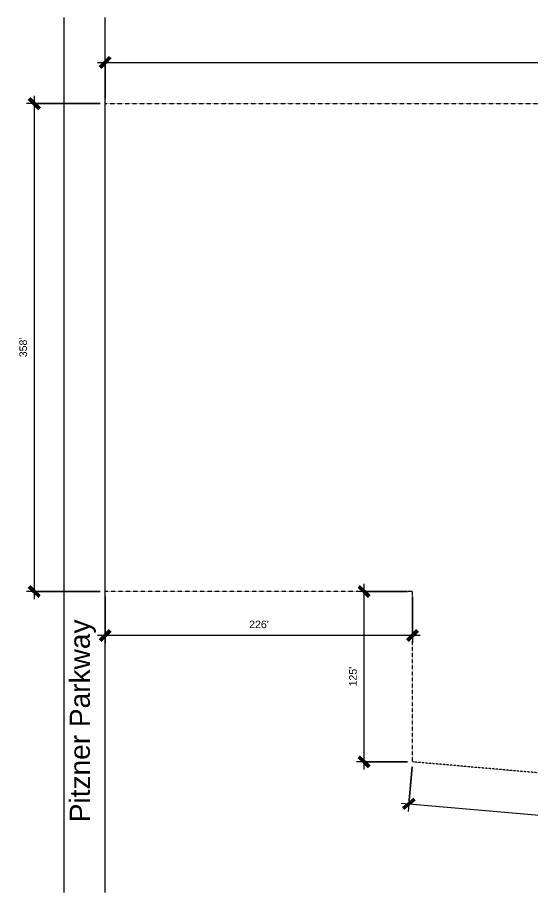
# Model space of a CAD drawing. Header units: inches. Extents: x -7427 to 42674, y -36022 to 16764.
# Drawn here: x 32296 to 36813, y -26422 to -18712 of the extents above; entities that cross this region are included whole.
import ezdxf

# ---------------------------------------------------------------- set-up
doc = ezdxf.new("R2010")
doc.units = ezdxf.units.IN
doc.header["$MEASUREMENT"] = 0
doc.linetypes.add('Hidden 1_8_', pattern=[0.1875, 0.125, -0.0625])
for name, color, linetype, lineweight in [('A-ANNO-DIMS', 211, 'Continuous', 9), ('A-ANNO-DIMS-720', 211, 'Continuous', 9), ('A-DETL-HDLN', 90, 'Hidden 1_8_', 9), ('A-DETL-MEDM', 33, 'Continuous', 9), ('G-ANNO-TEXT', 231, 'Continuous', 9)]:
    doc.layers.add(name, color=color, linetype=linetype, lineweight=lineweight)
doc.styles.add('Arial_2', font='arial.ttf', dxfattribs={"height": 66.388473})
doc.styles.add('Arial_3', font='arial.ttf', dxfattribs={"height": 177.035928})
doc.dimstyles.new('Linear_-_3_32__Arial', dxfattribs={"dimscale": 12, "dimtxt": 67.5, "dimasz": 7.5, "dimexe": 5.625, "dimexo": 3.75, "dimgap": 3.75, "dimtad": 1, "dimdec": 0, "dimrnd": 12, "dimzin": 1, "dimdsep": 46, "dimlunit": 4, "dimtxsty": 'Arial_2', "dimblk1": 'OBLIQUE', "dimblk2": 'OBLIQUE', "dimsah": 1, "dimcen": 0.09, "dimdle": 5.625, "dimazin": 0, "dimtfac": 1, "dimtdec": 4, "dimtix": 1, "dimtmove": 0, "dimatfit": 3, "dimfxl": 0, "dimtvp": 1, "dimfrac": 2, "dimtolj": 1, "dimtzin": 0, "dimarcsym": 0})

# ---------------------------------------------------------------- blocks, each defined once
blk = doc.blocks.new('DIMBLOCK33-Level 1')
at = {"layer": 'A-ANNO-DIMS-720'}
for p, q in [((35770.5, -25315.6), (35736.2, -25706.8)), ((35742.1, -25639.5), (35770.5, -25315.6)), ((35674.9, -25633.7), (41081.1, -26106.6)), ((41042.2, -25776.8), (41008, -26168)), ((41013.8, -26100.8), (41042.2, -25776.8))]:
    blk.add_line(p, q, dxfattribs=at)
at = {"layer": 'A-ANNO-DIMS-720', "lineweight": 50}
for p, q in [((35742.1, -25639.5), (35693.4, -25680.5)), ((35742.1, -25639.5), (35790.9, -25598.6)), ((41013.8, -26100.8), (41062.6, -26059.9)), ((41013.8, -26100.8), (40965.1, -26141.7))]:
    blk.add_line(p, q, dxfattribs=at)
at = {"layer": 'A-ANNO-DIMS-720', "color": 0, "insert": (38304.6, -25732.1), "char_height": 66.39, "width": 204.369, "attachment_point": 1, "rotation": 355, "line_spacing_factor": 0.938532, "style": 'Arial_2', "bg_fill": 3, "box_fill_scale": 1.25, "bg_fill_color": 0, "bg_fill_transparency": 0}
blk.add_mtext("441'", dxfattribs=at)
blk = doc.blocks.new('_Oblique')
at = {"color": 0, "linetype": 'ByBlock', "lineweight": -2}
blk.add_line((-0.5, -0.5), (0.5, 0.5), dxfattribs=at)
blk = doc.blocks.new('DIMBLOCK34-Level 1')
at = {"layer": 'A-ANNO-DIMS-720', "lineweight": 50}
for p, q in [((35347.6, -23769.7), (35302.6, -23724.7)), ((35347.6, -23769.7), (35392.6, -23814.7)), ((35347.6, -25270.7), (35302.6, -25225.7)), ((35347.6, -25270.7), (35392.6, -25315.7))]:
    blk.add_line(p, q, dxfattribs=at)
at = {"layer": 'A-ANNO-DIMS-720'}
for p, q in [((35347.6, -25338.2), (35347.6, -23702.2)), ((35729.4, -23769.7), (35280.1, -23769.7)), ((35347.6, -23769.7), (35729.4, -23769.7)), ((35729.4, -25270.7), (35280.1, -25270.7)), ((35347.6, -25270.7), (35729.4, -25270.7))]:
    blk.add_line(p, q, dxfattribs=at)
at = {"layer": 'A-ANNO-DIMS-720', "color": 0, "insert": (35216.4, -24605.4), "char_height": 66.39, "width": 204.369, "attachment_point": 1, "rotation": 90, "line_spacing_factor": 0.938532, "style": 'Arial_2', "bg_fill": 3, "box_fill_scale": 1.25, "bg_fill_color": 0, "bg_fill_transparency": 0}
blk.add_mtext("125'", dxfattribs=at)
blk = doc.blocks.new('DIMBLOCK67-Level 1')
at = {"layer": 'A-ANNO-DIMS-720'}
for p, q in [((33068.4, -23814.7), (33068.4, -24224.7)), ((33068.4, -24157.2), (33068.4, -23814.7)), ((35774.4, -23814.7), (35774.4, -24224.7)), ((35774.4, -24157.2), (35774.4, -23814.7)), ((35841.9, -24157.2), (33000.9, -24157.2))]:
    blk.add_line(p, q, dxfattribs=at)
at = {"layer": 'A-ANNO-DIMS-720', "lineweight": 50}
for p, q in [((33068.4, -24157.2), (33113.4, -24112.2)), ((35774.4, -24157.2), (35819.4, -24112.2)), ((33068.4, -24157.2), (33023.4, -24202.2)), ((35774.4, -24157.2), (35729.4, -24202.2))]:
    blk.add_line(p, q, dxfattribs=at)
at = {"layer": 'A-ANNO-DIMS-720', "color": 0, "insert": (34336.2, -24026.1), "char_height": 66.39, "width": 204.369, "attachment_point": 1, "line_spacing_factor": 0.938532, "style": 'Arial_2', "bg_fill": 3, "box_fill_scale": 1.25, "bg_fill_color": 0, "bg_fill_transparency": 0}
blk.add_mtext("226'", dxfattribs=at)
blk = doc.blocks.new('DIMBLOCK68-Level 1')
at = {"layer": 'A-ANNO-DIMS-720'}
for p, q in [((33068.4, -19425.1), (33068.4, -19039.9)), ((41046.1, -19425.1), (41046.1, -19039.9)), ((33000.9, -19107.4), (41113.6, -19107.4)), ((33068.4, -19107.4), (33068.4, -19425.1)), ((41046.1, -19107.4), (41046.1, -19425.1))]:
    blk.add_line(p, q, dxfattribs=at)
at = {"layer": 'A-ANNO-DIMS-720', "lineweight": 50}
for p, q in [((33068.4, -19107.4), (33023.4, -19152.4)), ((33068.4, -19107.4), (33113.4, -19062.4)), ((41046.1, -19107.4), (41001.1, -19152.4)), ((41046.1, -19107.4), (41091.1, -19062.4))]:
    blk.add_line(p, q, dxfattribs=at)
at = {"layer": 'A-ANNO-DIMS-720', "color": 0, "insert": (36972.1, -18976.3), "char_height": 66.39, "width": 204.369, "attachment_point": 1, "line_spacing_factor": 0.938532, "style": 'Arial_2', "bg_fill": 3, "box_fill_scale": 1.25, "bg_fill_color": 0, "bg_fill_transparency": 0}
blk.add_mtext("665'", dxfattribs=at)
blk = doc.blocks.new('DIMBLOCK69-Level 1')
at = {"layer": 'A-ANNO-DIMS-720', "lineweight": 50}
for p, q in [((32444, -19470.1), (32399, -19425.1)), ((32444, -19470.1), (32489, -19515.1)), ((32444, -23769.7), (32399, -23724.7)), ((32444, -23769.7), (32489, -23814.7))]:
    blk.add_line(p, q, dxfattribs=at)
at = {"layer": 'A-ANNO-DIMS-720'}
for p, q in [((32444, -19402.6), (32444, -23837.2)), ((33023.4, -19470.1), (32376.5, -19470.1)), ((32444, -19470.1), (33023.4, -19470.1)), ((33023.4, -23769.7), (32376.5, -23769.7)), ((32444, -23769.7), (33023.4, -23769.7))]:
    blk.add_line(p, q, dxfattribs=at)
at = {"layer": 'A-ANNO-DIMS-720', "color": 0, "insert": (32312.9, -21705), "char_height": 66.39, "width": 204.369, "attachment_point": 1, "rotation": 90, "line_spacing_factor": 0.938532, "style": 'Arial_2', "bg_fill": 3, "box_fill_scale": 1.25, "bg_fill_color": 0, "bg_fill_transparency": 0}
blk.add_mtext("358'", dxfattribs=at)

msp = doc.modelspace()

# ---------------------------------------------------------------- linework, layer by layer
at = {"layer": 'A-DETL-HDLN'}
for p, q in [((33068.4, -19470.1), (41046.1, -19470.1)), ((35774.4, -23769.7), (33068.4, -23769.7)), ((35774.4, -25270.7), (35774.4, -23769.7)), ((41046.1, -25732), (35774.4, -25270.7))]:
    msp.add_line(p, q, dxfattribs=at)
at = {"layer": 'A-DETL-MEDM'}
for p, q in [((32708.4, -26421.8), (32708.4, -18711.6)), ((33068.4, -26421.8), (33068.4, -18711.6))]:
    msp.add_line(p, q, dxfattribs=at)

# ---------------------------------------------------------------- next in the draw order: texts
at = {"layer": 'G-ANNO-TEXT', "color": 7, "insert": (32756.3, -25802.7), "char_height": 177.036, "width": 2112.48, "attachment_point": 1, "rotation": 90, "line_spacing_factor": 0.938532, "style": 'Arial_3', "bg_fill": 3, "box_fill_scale": 1.25, "bg_fill_color": 0, "bg_fill_transparency": 0}
msp.add_mtext('Pitzner Parkway\\P', dxfattribs=at)

# ---------------------------------------------------------------- next in the draw order: dimensions: what is measured, and where the dimension line sits
at = {"layer": 'A-ANNO-DIMS'}
dim = msp.add_linear_dim(base=(41046.1, -19107.4), p1=(33068.4, -19470.1), p2=(41046.1, -19470.1), dimstyle='Linear_-_3_32__Arial', override={"dimpost": '<>', "dimfxl": 7977.725351}, dxfattribs=at)
dim.commit()
dim.dimension.update_dxf_attribs({"geometry": 'DIMBLOCK68-Level 1', "text_midpoint": (37057.3, -19028.6)})
dim = msp.add_linear_dim(base=(41013.8, -26100.8), p1=(35774.4, -25270.7), p2=(41046.1, -25732), angle=355, dimstyle='Linear_-_3_32__Arial', override={"dimpost": '<>', "dimfxl": 5291.862486}, dxfattribs=at)
dim.commit()
dim.dimension.update_dxf_attribs({"geometry": 'DIMBLOCK33-Level 1', "text_midpoint": (38384.9, -25791.6)})

# ---------------------------------------------------------------- next in the draw order: dimensions: what is measured, and where the dimension line sits
dim = msp.add_linear_dim(base=(35347.6, -23769.7), p1=(35774.4, -25270.7), p2=(35774.4, -23769.7), angle=90, dimstyle='Linear_-_3_32__Arial', override={"dimpost": '<>', "dimfxl": 1501.049864}, dxfattribs=at)
dim.commit()
dim.dimension.update_dxf_attribs({"geometry": 'DIMBLOCK34-Level 1', "text_midpoint": (35268.7, -24520.2)})

# ---------------------------------------------------------------- next in the draw order: dimensions: what is measured, and where the dimension line sits
dim = msp.add_linear_dim(base=(33068.4, -24157.2), p1=(35774.4, -23769.7), p2=(33068.4, -23769.7), dimstyle='Linear_-_3_32__Arial', override={"dimpost": '<>', "dimfxl": 2706}, dxfattribs=at)
dim.commit()
dim.dimension.update_dxf_attribs({"geometry": 'DIMBLOCK67-Level 1', "text_midpoint": (34421.4, -24078.4)})

# ---------------------------------------------------------------- next in the draw order: dimensions: what is measured, and where the dimension line sits
dim = msp.add_linear_dim(base=(32444, -23769.7), p1=(33068.4, -19470.1), p2=(33068.4, -23769.7), angle=90, dimstyle='Linear_-_3_32__Arial', override={"dimpost": '<>', "dimfxl": 4299.634203}, dxfattribs=at)
dim.commit()
dim.dimension.update_dxf_attribs({"geometry": 'DIMBLOCK69-Level 1', "text_midpoint": (32365.1, -21619.9)})

doc.saveas('drawing.dxf')
